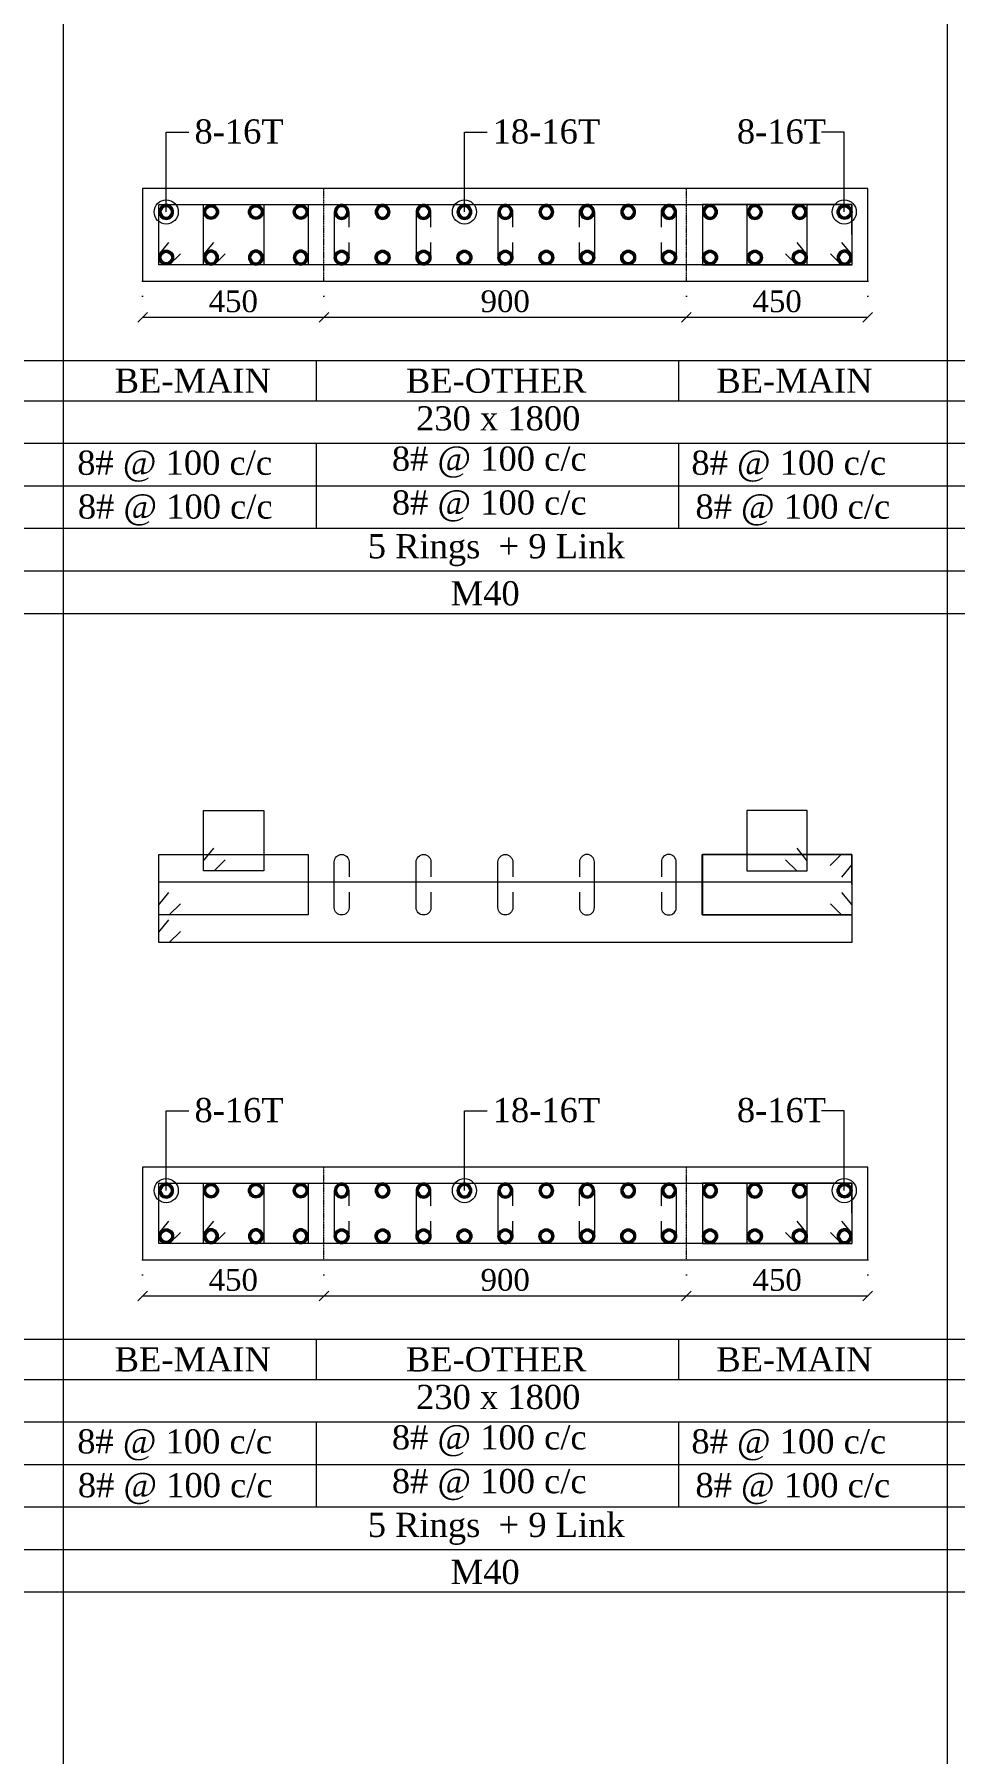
# Model space of a CAD drawing. Header units: millimetres. Extents: x 303 to 27724, y 300 to 68956.
# Drawn here: x 21072 to 23356, y 39418 to 43684 of the extents above; entities that cross this region are included whole.
import ezdxf

# ---------------------------------------------------------------- set-up
doc = ezdxf.new("R2010")
doc.units = ezdxf.units.MM
doc.linetypes.add('( Hidden )', pattern=[0.375, 0.25, -0.125])
doc.linetypes.add('DOT2', pattern=[0.125, 0, -0.125])
doc.layers.get('Defpoints').update_dxf_attribs({"lineweight": 0})
for name, color, linetype, lineweight in [('S-COL. STEEL DIA', 1, 'Continuous', 9), ('S-DIM FOOTING', 7, 'Continuous', 0), ('S-SECTION', 5, 'Continuous', 0), ('S-SECTION MARK', 7, 'Continuous', 0), ('S-SHEET', 7, 'Continuous', 0), ('S-STEEL', 1, 'Continuous', 9), ('S-STEEL-1', 1, 'Continuous', 0), ('S-STEEL-1 C.S.', 106, 'Continuous', 0), ('S-TEXT', 7, 'Continuous', 0)]:
    doc.layers.add(name, color=color, linetype=linetype, lineweight=lineweight)
doc.styles.add('AR', font='ARIALUNI.TTF', dxfattribs={"width": 0.8})
doc.styles.add('S-ROMANS', font='times.ttf')
doc.styles.add('TEXT', font='times.ttf')
doc.dimstyles.new('100', dxfattribs={"dimtxt": 180, "dimasz": 80, "dimexe": 0.18, "dimexo": 0.0625, "dimgap": 1, "dimtad": 1, "dimdec": 0, "dimzin": 0, "dimdsep": 46, "dimtxsty": 'AR', "dimblk": 'DOT', "dimcen": 0.09, "dimse1": 1, "dimse2": 1, "dimclrd": 50, "dimclrt": 256, "dimadec": 0, "dimazin": 0, "dimtfac": 1, "dimtdec": 0, "dimtix": 1, "dimtofl": 0, "dimtmove": 2, "dimatfit": 0, "dimfxl": 1, "dimtolj": 1, "dimtzin": 0, "dimlwd": -1, "dimarcsym": 0})
doc.dimstyles.new('SETU', dxfattribs={"dimtxt": 230, "dimasz": 0.2, "dimexe": 0.1, "dimexo": 0.1, "dimgap": 0.05, "dimtad": 1, "dimdec": 0, "dimzin": 0, "dimdsep": 46, "dimtxsty": 'TEXT', "dimblk": 'OBLIQUE', "dimcen": 0.09, "dimdle": 0.1, "dimclrd": 4, "dimclre": 256, "dimclrt": 256, "dimadec": 1, "dimazin": 0, "dimtfac": 1, "dimtdec": 0, "dimtix": 1, "dimtofl": 0, "dimtmove": 2, "dimatfit": 0, "dimfxl": 1, "dimtolj": 1, "dimtzin": 0, "dimlwd": -1, "dimlwe": -1, "dimarcsym": 1})

# ---------------------------------------------------------------- blocks, each defined once
blk = doc.blocks.new('*U4')
at = {"layer": 'S-COL. STEEL DIA'}
h = blk.add_hatch(color=256, dxfattribs=at)
h.dxf.hatch_style = 1
h.paths.add_polyline_path([(-18.5, 0, 1), (18.5, 0, 1)])
h.paths.add_polyline_path([(13, 0, -1), (-13, 0, -1)], flags=16)
at = {"layer": 'S-COL. STEEL DIA', "lineweight": 5}
for radius in [18.5, 13]:
    blk.add_circle((0, 0), radius, dxfattribs=at)
blk = doc.blocks.new('_Oblique')
at = {"color": 0, "linetype": 'ByBlock', "lineweight": -2}
blk.add_line((-0.5, -0.5), (0.5, 0.5), dxfattribs=at)
blk = doc.blocks.new('*D2295')
at = {"layer": 'Defpoints', "color": 0}
for p in [(21340.3, 40643.7), (21790.3, 40643.7), (21790.3, 40553.8)]:
    blk.add_point(p, dxfattribs=at)
at = {"layer": 'S-DIM FOOTING', "linetype": 'DOT2', "ltscale": 300}
for p, q in [((21340.3, 40643.6), (21340.3, 40553.7)), ((21790.3, 40643.6), (21790.3, 40553.7))]:
    blk.add_line(p, q, dxfattribs=at)
at = {"layer": 'S-DIM FOOTING', "ltscale": 300}
blk.add_line((21340.2, 40553.8), (21790.5, 40553.8), dxfattribs=at)
at = {"layer": 'S-DIM FOOTING', "linetype": 'ByBlock', "xscale": 24, "yscale": 24, "zscale": 24, "rotation": 180}
blk.add_blockref('_Oblique', (21340.3, 40553.8), dxfattribs=at)
at = {"layer": 'S-DIM FOOTING', "linetype": 'ByBlock', "xscale": 24, "yscale": 24, "zscale": 24}
blk.add_blockref('_Oblique', (21790.3, 40553.8), dxfattribs=at)
at = {"layer": 'S-DIM FOOTING', "insert": (21565.3, 40593.3), "char_height": 54, "attachment_point": 5, "style": 'TEXT'}
blk.add_mtext('\\A1;450', dxfattribs=at)
blk = doc.blocks.new('*D2296')
at = {"layer": 'Defpoints', "color": 0}
for p in [(21790.3, 40643.7), (22690.3, 40643.7), (22690.3, 40553.8)]:
    blk.add_point(p, dxfattribs=at)
at = {"layer": 'S-DIM FOOTING', "linetype": 'DOT2', "ltscale": 300}
for p, q in [((21790.3, 40643.6), (21790.3, 40553.7)), ((22690.3, 40643.6), (22690.3, 40553.7))]:
    blk.add_line(p, q, dxfattribs=at)
at = {"layer": 'S-DIM FOOTING', "ltscale": 300}
blk.add_line((21790.2, 40553.8), (22690.5, 40553.8), dxfattribs=at)
at = {"layer": 'S-DIM FOOTING', "linetype": 'ByBlock', "xscale": 24, "yscale": 24, "zscale": 24, "rotation": 180}
blk.add_blockref('_Oblique', (21790.3, 40553.8), dxfattribs=at)
at = {"layer": 'S-DIM FOOTING', "linetype": 'ByBlock', "xscale": 24, "yscale": 24, "zscale": 24}
blk.add_blockref('_Oblique', (22690.3, 40553.8), dxfattribs=at)
at = {"layer": 'S-DIM FOOTING', "insert": (22240.3, 40593.4), "char_height": 54, "attachment_point": 5, "style": 'TEXT'}
blk.add_mtext('\\A1;900', dxfattribs=at)
blk = doc.blocks.new('*D2297')
at = {"layer": 'Defpoints', "color": 0}
for p in [(22690.3, 40643.7), (23140.3, 40643.7), (23140.3, 40553.8)]:
    blk.add_point(p, dxfattribs=at)
at = {"layer": 'S-DIM FOOTING', "linetype": 'DOT2', "ltscale": 300}
for p, q in [((22690.3, 40643.6), (22690.3, 40553.7)), ((23140.3, 40643.6), (23140.3, 40553.7))]:
    blk.add_line(p, q, dxfattribs=at)
at = {"layer": 'S-DIM FOOTING', "ltscale": 300}
blk.add_line((22690.2, 40553.8), (23140.5, 40553.8), dxfattribs=at)
at = {"layer": 'S-DIM FOOTING', "linetype": 'ByBlock', "xscale": 24, "yscale": 24, "zscale": 24, "rotation": 180}
blk.add_blockref('_Oblique', (22690.3, 40553.8), dxfattribs=at)
at = {"layer": 'S-DIM FOOTING', "linetype": 'ByBlock', "xscale": 24, "yscale": 24, "zscale": 24}
blk.add_blockref('_Oblique', (23140.3, 40553.8), dxfattribs=at)
at = {"layer": 'S-DIM FOOTING', "insert": (22915.3, 40593.3), "char_height": 54, "attachment_point": 5, "style": 'TEXT'}
blk.add_mtext('\\A1;450', dxfattribs=at)
blk = doc.blocks.new('_Dot')
at = {"linetype": 'ByBlock', "lineweight": -2}
blk.add_line((-0.5, 0), (-1, 0), dxfattribs=at)
at = {"linetype": 'ByBlock', "const_width": 0.5}
blk.add_lwpolyline([(-0.25, 0, 1), (0.25, 0, 1)], format="xyb", close=True, dxfattribs=at)
blk = doc.blocks.new('*D2301')
at = {"layer": 'Defpoints', "color": 0}
for p in [(21340.3, 43071.7), (21790.3, 43071.7), (21790.3, 42981.9)]:
    blk.add_point(p, dxfattribs=at)
at = {"layer": 'S-DIM FOOTING', "linetype": 'DOT2', "ltscale": 300}
for p, q in [((21340.3, 43071.6), (21340.3, 42981.8)), ((21790.3, 43071.6), (21790.3, 42981.8))]:
    blk.add_line(p, q, dxfattribs=at)
at = {"layer": 'S-DIM FOOTING', "ltscale": 300}
blk.add_line((21340.2, 42981.9), (21790.5, 42981.9), dxfattribs=at)
at = {"layer": 'S-DIM FOOTING', "linetype": 'ByBlock', "xscale": 24, "yscale": 24, "zscale": 24, "rotation": 180}
blk.add_blockref('_Oblique', (21340.3, 42981.9), dxfattribs=at)
at = {"layer": 'S-DIM FOOTING', "linetype": 'ByBlock', "xscale": 24, "yscale": 24, "zscale": 24}
blk.add_blockref('_Oblique', (21790.3, 42981.9), dxfattribs=at)
at = {"layer": 'S-DIM FOOTING', "insert": (21565.3, 43021.3), "char_height": 54, "attachment_point": 5, "style": 'TEXT'}
blk.add_mtext('\\A1;450', dxfattribs=at)
blk = doc.blocks.new('*D2302')
at = {"layer": 'Defpoints', "color": 0}
for p in [(21790.3, 43071.7), (22690.3, 43071.7), (22690.3, 42981.9)]:
    blk.add_point(p, dxfattribs=at)
at = {"layer": 'S-DIM FOOTING', "linetype": 'DOT2', "ltscale": 300}
for p, q in [((21790.3, 43071.6), (21790.3, 42981.8)), ((22690.3, 43071.6), (22690.3, 42981.8))]:
    blk.add_line(p, q, dxfattribs=at)
at = {"layer": 'S-DIM FOOTING', "ltscale": 300}
blk.add_line((21790.2, 42981.9), (22690.5, 42981.9), dxfattribs=at)
at = {"layer": 'S-DIM FOOTING', "linetype": 'ByBlock', "xscale": 24, "yscale": 24, "zscale": 24, "rotation": 180}
blk.add_blockref('_Oblique', (21790.3, 42981.9), dxfattribs=at)
at = {"layer": 'S-DIM FOOTING', "linetype": 'ByBlock', "xscale": 24, "yscale": 24, "zscale": 24}
blk.add_blockref('_Oblique', (22690.3, 42981.9), dxfattribs=at)
at = {"layer": 'S-DIM FOOTING', "insert": (22240.3, 43021.4), "char_height": 54, "attachment_point": 5, "style": 'TEXT'}
blk.add_mtext('\\A1;900', dxfattribs=at)
blk = doc.blocks.new('*D2303')
at = {"layer": 'Defpoints', "color": 0}
for p in [(22690.3, 43071.7), (23140.3, 43071.7), (23140.3, 42981.9)]:
    blk.add_point(p, dxfattribs=at)
at = {"layer": 'S-DIM FOOTING', "linetype": 'DOT2', "ltscale": 300}
for p, q in [((22690.3, 43071.6), (22690.3, 42981.8)), ((23140.3, 43071.6), (23140.3, 42981.8))]:
    blk.add_line(p, q, dxfattribs=at)
at = {"layer": 'S-DIM FOOTING', "ltscale": 300}
blk.add_line((22690.2, 42981.9), (23140.5, 42981.9), dxfattribs=at)
at = {"layer": 'S-DIM FOOTING', "linetype": 'ByBlock', "xscale": 24, "yscale": 24, "zscale": 24, "rotation": 180}
blk.add_blockref('_Oblique', (22690.3, 42981.9), dxfattribs=at)
at = {"layer": 'S-DIM FOOTING', "linetype": 'ByBlock', "xscale": 24, "yscale": 24, "zscale": 24}
blk.add_blockref('_Oblique', (23140.3, 42981.9), dxfattribs=at)
at = {"layer": 'S-DIM FOOTING', "insert": (22915.3, 43021.3), "char_height": 54, "attachment_point": 5, "style": 'TEXT'}
blk.add_mtext('\\A1;450', dxfattribs=at)

msp = doc.modelspace()

# ---------------------------------------------------------------- linework, layer by layer
at = {"layer": 'S-SECTION'}
for points, elevation in [([(23140.3, 43071.7), (23140.3, 43301.7), (21340.3, 43301.7), (21340.3, 43071.7)], 2.3), ([(23140.3, 40643.7), (23140.3, 40873.7), (21340.3, 40873.7), (21340.3, 40643.7)], 2.4)]:
    msp.add_lwpolyline(points, close=True, dxfattribs=dict(at, elevation=elevation))
at = {"layer": 'S-SHEET'}
for p, q in [((21143.4, 68956, 3), (21143.4, 299.8, 3.5)), ((23337, 68956, 3.8), (23337, 299.8, 4.3)), ((303, 42874.5, 7.3), (27724.1, 42874.5, 7.3)), ((21770.8, 42874.3, 0.6), (21770.8, 42774.8, 0.6)), ((22670.8, 42874.3, 0.6), (22670.8, 42774.8, 0.6)), ((303, 42775, -0.8), (27724.1, 42775, -0.8)), ((303, 42669.8, -0.8), (27724.1, 42669.8, -0.8)), ((303, 42669.8, -0.8), (27724.1, 42669.8, -0.8)), ((21770.8, 42669.6, 0.6), (21770.8, 42458.3, 0.6)), ((22670.8, 42669.6, 0.6), (22670.8, 42458.3, 0.6)), ((303, 42564, -0.8), (27724.1, 42564, -0.8)), ((303, 42458.4, -0.8), (27724.1, 42458.4, -0.8)), ((303, 42352.9, -0.8), (27724.1, 42352.9, -0.8)), ((303, 40446.5, 7.3), (27724.1, 40446.5, 7.3)), ((21770.8, 40446.3, 0.7), (21770.8, 40346.8, 0.7)), ((22670.8, 40446.3, 0.7), (22670.8, 40346.8, 0.7)), ((303, 40346.9, -0.7), (27724.1, 40346.9, -0.7)), ((303, 40241.7, -0.7), (27724.1, 40241.7, -0.7)), ((303, 40241.7, -0.7), (27724.1, 40241.7, -0.7)), ((21770.8, 40241.5, 0.7), (21770.8, 40030.2, 0.7)), ((22670.8, 40241.5, 0.7), (22670.8, 40030.2, 0.7)), ((303, 40135.9, -0.7), (27724.1, 40135.9, -0.7)), ((303, 40030.4, -0.7), (27724.1, 40030.4, -0.7)), ((303, 39924.9, -0.7), (27724.1, 39924.9, -0.7))]:
    msp.add_line(p, q, dxfattribs=at)
at = {"layer": 'S-SHEET', "color": 0}
for p, q in [((303, 42247.4, -0.8), (27724.1, 42247.4, -0.8)), ((303, 39819.4, -0.7), (27724.1, 39819.4, -0.7))]:
    msp.add_line(p, q, dxfattribs=at)
at = {"layer": 'S-STEEL', "color": 1}
for points, elevation in [([(21433.9, 43139.1), (21406.4, 43111.8), (21380.3, 43111.8), (21380.3, 43261.8), (23101.1, 43261.8), (23101.1, 43111.8), (21380.3, 43111.8), (21380.3, 43136.8), (21405.5, 43167.6)], 2.3), ([(23046.8, 41621.9), (23074.3, 41649.2), (23100.4, 41649.2), (23100.4, 41499.2), (22729.6, 41499.2), (22729.6, 41649.2), (23100.4, 41649.2), (23100.4, 41624.2), (23075.2, 41593.3)], 2.4), ([(21433.9, 41458.4), (21406.4, 41431.1), (21380.3, 41431.1), (21380.3, 41581.1), (23101.1, 41581.1), (23101.1, 41431.1), (21380.3, 41431.1), (21380.3, 41456.1), (21405.5, 41487)], 2.4), ([(21433.9, 40711), (21406.4, 40683.7), (21380.3, 40683.7), (21380.3, 40833.7), (23101.1, 40833.7), (23101.1, 40683.7), (21380.3, 40683.7), (21380.3, 40708.7), (21405.5, 40739.6)], 2.4)]:
    msp.add_lwpolyline(points, dxfattribs=dict(at, elevation=elevation))
at = {"layer": 'S-STEEL', "color": 3}
for points, elevation in [([(21852.8, 43205.6), (21852.8, 43243.3, 1), (21815.8, 43243.3), (21815.8, 43130.2, 1), (21852.8, 43130.2), (21852.8, 43167.4)], 2.3), ([(22056, 43205.6), (22056, 43243.3, 1), (22019.1, 43243.3), (22019.1, 43130.2, 1), (22056, 43130.2), (22056, 43167.4)], 2.3), ([(22259.2, 43205.6), (22259.2, 43243.3, 1), (22222.3, 43243.3), (22222.3, 43130.2, 1), (22259.2, 43130.2), (22259.2, 43167.4)], 2.3), ([(22424.7, 43205.6), (22424.7, 43243.3, -1), (22461.6, 43243.3), (22461.6, 43130.2, -1), (22424.7, 43130.2), (22424.7, 43167.4)], 2.3), ([(22627.9, 43205.6), (22627.9, 43243.3, -1), (22664.9, 43243.3), (22664.9, 43130.2, -1), (22627.9, 43130.2), (22627.9, 43167.4)], 2.3), ([(21852.8, 41555.3), (21852.8, 41517.6, -1), (21815.8, 41517.6), (21815.8, 41630.7, -1), (21852.8, 41630.7), (21852.8, 41593.4)], 2.4), ([(22056, 41555.3), (22056, 41517.6, -1), (22019.1, 41517.6), (22019.1, 41630.7, -1), (22056, 41630.7), (22056, 41593.4)], 2.4), ([(22259.2, 41555.3), (22259.2, 41517.6, -1), (22222.3, 41517.6), (22222.3, 41630.7, -1), (22259.2, 41630.7), (22259.2, 41593.4)], 2.4), ([(22424.7, 41555.3), (22424.7, 41517.6, 1), (22461.6, 41517.6), (22461.6, 41630.7, 1), (22424.7, 41630.7), (22424.7, 41593.4)], 2.4), ([(22627.9, 41555.3), (22627.9, 41517.6, 1), (22664.9, 41517.6), (22664.9, 41630.7, 1), (22627.9, 41630.7), (22627.9, 41593.4)], 2.4), ([(21852.8, 40777.5), (21852.8, 40815.2, 1), (21815.8, 40815.2), (21815.8, 40702.1, 1), (21852.8, 40702.1), (21852.8, 40739.4)], 2.4), ([(22056, 40777.5), (22056, 40815.2, 1), (22019.1, 40815.2), (22019.1, 40702.1, 1), (22056, 40702.1), (22056, 40739.4)], 2.4), ([(22259.2, 40777.5), (22259.2, 40815.2, 1), (22222.3, 40815.2), (22222.3, 40702.1, 1), (22259.2, 40702.1), (22259.2, 40739.4)], 2.4), ([(22424.7, 40777.5), (22424.7, 40815.2, -1), (22461.6, 40815.2), (22461.6, 40702.1, -1), (22424.7, 40702.1), (22424.7, 40739.4)], 2.4), ([(22627.9, 40777.5), (22627.9, 40815.2, -1), (22664.9, 40815.2), (22664.9, 40702.1, -1), (22627.9, 40702.1), (22627.9, 40739.4)], 2.4)]:
    msp.add_lwpolyline(points, format="xyb", dxfattribs=dict(at, elevation=elevation))
at = {"layer": 'S-STEEL-1', "color": 6}
for points, elevation in [([(21433.9, 43139.1), (21406.4, 43111.8), (21380.3, 43111.8), (21380.3, 43261.8), (21751.1, 43261.8), (21751.1, 43111.8), (21380.3, 43111.8), (21380.3, 43136.8), (21405.5, 43167.6)], 2.3), ([(23047.6, 43139.1), (23075.1, 43111.8), (23101.2, 43111.8), (23101.1, 43261.8), (22730.3, 43261.8), (22730.4, 43111.8), (23101.2, 43111.8), (23101.2, 43136.8), (23076, 43167.6)], 2.3), ([(21433.9, 41526.5), (21406.4, 41499.2), (21380.3, 41499.2), (21380.3, 41649.2), (21751.1, 41649.2), (21751.1, 41499.2), (21380.3, 41499.2), (21380.3, 41524.2), (21405.5, 41555.1)], 2.4), ([(23047.6, 41526.5), (23075.1, 41499.2), (23101.2, 41499.2), (23101.1, 41649.2), (22730.3, 41649.2), (22730.4, 41499.2), (23101.2, 41499.2), (23101.2, 41524.2), (23076, 41555.1)], 2.4), ([(21433.9, 40711), (21406.4, 40683.7), (21380.3, 40683.7), (21380.3, 40833.7), (21751.1, 40833.7), (21751.1, 40683.7), (21380.3, 40683.7), (21380.3, 40708.7), (21405.5, 40739.6)], 2.4), ([(23047.6, 40711), (23075.1, 40683.7), (23101.2, 40683.7), (23101.1, 40833.7), (22730.3, 40833.7), (22730.4, 40683.7), (23101.2, 40683.7), (23101.2, 40708.7), (23076, 40739.6)], 2.4)]:
    msp.add_lwpolyline(points, dxfattribs=dict(at, elevation=elevation))
at = {"layer": 'S-STEEL-1', "color": 41}
for points, elevation in [([(21545.2, 43139.1), (21517.7, 43111.8), (21491.6, 43111.8), (21491.6, 43261.8), (21641.1, 43261.8), (21641, 43111.8), (21491.6, 43111.8), (21491.6, 43136.8), (21516.8, 43167.6)], 2.3), ([(22936.3, 43139.1), (22963.8, 43111.8), (22989.9, 43111.8), (22989.8, 43261.8), (22840.4, 43261.8), (22840.4, 43111.8), (22989.9, 43111.8), (22989.9, 43136.8), (22964.7, 43167.6)], 2.3), ([(21545.2, 41635.9), (21517.7, 41608.6), (21491.6, 41608.6), (21491.6, 41758.6), (21641.1, 41758.6), (21641, 41608.6), (21491.6, 41608.6), (21491.6, 41633.6), (21516.8, 41664.5)], 2.4), ([(22936.3, 41635.9), (22963.8, 41608.6), (22989.9, 41608.6), (22989.8, 41758.6), (22840.4, 41758.6), (22840.4, 41608.6), (22989.9, 41608.6), (22989.9, 41633.6), (22964.7, 41664.5)], 2.4), ([(21545.2, 40711), (21517.7, 40683.7), (21491.6, 40683.7), (21491.6, 40833.7), (21641.1, 40833.7), (21641, 40683.7), (21491.6, 40683.7), (21491.6, 40708.7), (21516.8, 40739.6)], 2.4), ([(22936.3, 40711), (22963.8, 40683.7), (22989.9, 40683.7), (22989.8, 40833.7), (22840.4, 40833.7), (22840.4, 40683.7), (22989.9, 40683.7), (22989.9, 40708.7), (22964.7, 40739.6)], 2.4)]:
    msp.add_lwpolyline(points, dxfattribs=dict(at, elevation=elevation))
at = {"layer": 'S-STEEL-1 C.S.', "color": 8, "linetype": '( Hidden )'}
for p, q in [((21790.3, 43071.7, 2.3), (21790.3, 43301.7, 2.3)), ((22690.3, 43071.7, 2.3), (22690.3, 43301.7, 2.3)), ((21790.3, 40643.7, 2.4), (21790.3, 40873.7, 2.4)), ((22690.3, 40643.7, 2.4), (22690.3, 40873.7, 2.4))]:
    msp.add_line(p, q, dxfattribs=at)

# ---------------------------------------------------------------- block references
at = {"layer": 'S-COL. STEEL DIA', "xscale": -1, "rotation": 180}
for p in [(21398.8, 43243.3, 2.3), (21834.3, 43243.3, 2.3), (21935.9, 43243.3, 2.3), (22037.5, 43243.3, 2.3), (22139.1, 43243.3, 2.3), (22240.7, 43243.3, 2.3), (22342.4, 43243.3, 2.3), (22444, 43243.3, 2.3), (22545.6, 43243.3, 2.3), (22647.2, 43243.3, 2.3), (22748.8, 43243.3, 2.3), (22860.1, 43243.3, 2.3), (22971.4, 43243.3, 2.3), (21398.8, 40815.2, 2.4), (21834.3, 40815.2, 2.4), (21935.9, 40815.2, 2.4), (22037.5, 40815.2, 2.4), (22139.1, 40815.2, 2.4), (22240.7, 40815.2, 2.4), (22342.4, 40815.2, 2.4), (22444, 40815.2, 2.4), (22545.6, 40815.2, 2.4), (22647.2, 40815.2, 2.4), (22748.8, 40815.2, 2.4), (22860.1, 40815.2, 2.4), (22971.4, 40815.2, 2.4)]:
    msp.add_blockref('*U4', p, dxfattribs=at)
at = {"layer": 'S-COL. STEEL DIA', "rotation": 180}
for p in [(21510.1, 43243.3, 2.3), (21621.4, 43243.3, 2.3), (21732.7, 43243.3, 2.3), (23082.7, 43243.3, 2.3), (21510.1, 40815.2, 2.4), (21621.4, 40815.2, 2.4), (21732.7, 40815.2, 2.4), (23082.7, 40815.2, 2.4)]:
    msp.add_blockref('*U4', p, dxfattribs=at)
at = {"layer": 'S-COL. STEEL DIA'}
for p in [(21398.8, 43130.2, 2.3), (21834.3, 43130.2, 2.3), (21935.9, 43130.2, 2.3), (22037.5, 43130.2, 2.3), (22139.1, 43130.2, 2.3), (22240.7, 43130.2, 2.3), (22342.4, 43130.2, 2.3), (22444, 43130.2, 2.3), (22545.6, 43130.2, 2.3), (22647.2, 43130.2, 2.3), (22748.8, 43130.2, 2.3), (22860.1, 43130.2, 2.3), (22971.4, 43130.2, 2.3), (21398.8, 40702.1, 2.4), (21834.3, 40702.1, 2.4), (21935.9, 40702.1, 2.4), (22037.5, 40702.1, 2.4), (22139.1, 40702.1, 2.4), (22240.7, 40702.1, 2.4), (22342.4, 40702.1, 2.4), (22444, 40702.1, 2.4), (22545.6, 40702.1, 2.4), (22647.2, 40702.1, 2.4), (22748.8, 40702.1, 2.4), (22860.1, 40702.1, 2.4), (22971.4, 40702.1, 2.4)]:
    msp.add_blockref('*U4', p, dxfattribs=at)
at = {"layer": 'S-COL. STEEL DIA', "xscale": -1}
for p in [(21510.1, 43130.2, 2.3), (21621.4, 43130.2, 2.3), (21732.7, 43130.2, 2.3), (23082.7, 43130.2, 2.3), (21510.1, 40702.1, 2.4), (21621.4, 40702.1, 2.4), (21732.7, 40702.1, 2.4), (23082.7, 40702.1, 2.4)]:
    msp.add_blockref('*U4', p, dxfattribs=at)

# ---------------------------------------------------------------- texts
at = {"layer": 'S-TEXT', "color": 7, "style": 'TEXT'}
for s, p in [('8-16T', (21468.9, 43413, 2.3)), ('18-16T', (22209.3, 43413, 2.3)), ('8-16T', (22815.4, 43413, 2.3)), ('8-16T', (21468.9, 40985, 2.4)), ('18-16T', (22209.3, 40985, 2.4)), ('8-16T', (22815.4, 40985, 2.4))]:
    msp.add_text(s, height=60, dxfattribs=at).set_placement(p)
at = {"layer": 'S-TEXT', "style": 'S-ROMANS'}
for s, p in [('BE-MAIN ', (21270.9, 42794.6, 0.6)), ('BE-OTHER', (21993.9, 42794.6, 0.6)), ('BE-MAIN ', (22764.4, 42794.6, 0.6)), ('230 x 1800', (22019.1, 42701.3, 0.6)), ('8# @ 100 c/c', (21958.9, 42601.1, 0.6)), ('8# @ 100 c/c', (21177.9, 42591.1, 0.6)), ('8# @ 100 c/c', (22702.4, 42591.1, 0.6)), ('8# @ 100 c/c', (21179.4, 42482.4, 0.6)), ('8# @ 100 c/c', (21958.9, 42492.4, 0.6)), ('8# @ 100 c/c', (22712.4, 42482.4, 0.6)), ('5 Rings  + 9 Link', (21899.1, 42384, 0.6)), ('M40', (22105, 42267.2, 0.6)), ('BE-MAIN ', (21270.9, 40366.5, 0.7)), ('BE-OTHER', (21993.9, 40366.5, 0.7)), ('BE-MAIN ', (22764.4, 40366.5, 0.7)), ('230 x 1800', (22019.1, 40273.3, 0.7)), ('8# @ 100 c/c', (21177.9, 40163, 0.7)), ('8# @ 100 c/c', (21958.9, 40173, 0.7)), ('8# @ 100 c/c', (22702.4, 40163, 0.7)), ('8# @ 100 c/c', (21179.4, 40054.4, 0.7)), ('8# @ 100 c/c', (21958.9, 40064.4, 0.7)), ('8# @ 100 c/c', (22712.4, 40054.4, 0.7)), ('5 Rings  + 9 Link', (21899.1, 39955.9, 0.7)), ('M40', (22105, 39839.2, 0.7))]:
    msp.add_text(s, height=60, dxfattribs=at).set_placement(p)

# ---------------------------------------------------------------- dimensions: what is measured, and where the dimension line sits
at = {"layer": 'S-DIM FOOTING', "ltscale": 300}
for base, p1, p2, picture, middle in [((21790.3, 42981.9, 2), (21340.3, 43071.7, 2.3), (21790.3, 43071.7, 2.3), '*D2301', (21565.3, 43021.3, 2)), ((22690.3, 42981.9, 2), (21790.3, 43071.7, 2.3), (22690.3, 43071.7, 2.3), '*D2302', (22240.3, 43021.4, 2)), ((23140.3, 42981.9, 2), (22690.3, 43071.7, 2.3), (23140.3, 43071.7, 2.3), '*D2303', (22915.3, 43021.3, 2)), ((21790.3, 40553.8, 2), (21340.3, 40643.7, 2.4), (21790.3, 40643.7, 2.4), '*D2295', (21565.3, 40593.3, 2)), ((22690.3, 40553.8, 2), (21790.3, 40643.7, 2.4), (22690.3, 40643.7, 2.4), '*D2296', (22240.3, 40593.4, 2)), ((23140.3, 40553.8, 2), (22690.3, 40643.7, 2.4), (23140.3, 40643.7, 2.4), '*D2297', (22915.3, 40593.3, 2))]:
    dim = msp.add_linear_dim(base=base, p1=p1, p2=p2, angle=180, dimstyle='SETU', override={"dimscale": 1.2, "dimtxt": 45, "dimasz": 20, "dimgap": 10, "dimblk1": 'Oblique', "dimblk2": 'Oblique', "dimsah": 1, "dimclrd": 256, "dimarcsym": 1}, dxfattribs=at)
    dim.commit()
    dim.dimension.update_dxf_attribs({"geometry": picture, "text_midpoint": middle})

# ---------------------------------------------------------------- leaders
at = {"layer": 'S-SECTION MARK'}
for points in [[(21398.8, 43243.3, 2.3), (21398.8, 43441.2, 2.3), (21455.2, 43441.2, 2.3)], [(22139.1, 43243.3, 2.3), (22139.1, 43441.2, 2.3), (22195.6, 43441.2, 2.3)], [(23081.9, 43243.3, 2.3), (23081.9, 43441.2, 2.3), (23025.5, 43441.2, 2.3)], [(21398.8, 40815.2, 2.4), (21398.8, 41013.1, 2.4), (21455.2, 41013.1, 2.4)], [(22139.1, 40815.2, 2.4), (22139.1, 41013.1, 2.4), (22195.6, 41013.1, 2.4)], [(23081.9, 40815.2, 2.4), (23081.9, 41013.1, 2.4), (23025.5, 41013.1, 2.4)]]:
    msp.add_leader(points, dimstyle='100', override={"dimasz": 60, "dimtad": 0, "dimclrd": 256, "dimldrblk": 'DotBlank', "dimfxl": 50, "dimfxlon": 1, "dimarcsym": 1}, dxfattribs=at)

doc.saveas('drawing.dxf')
